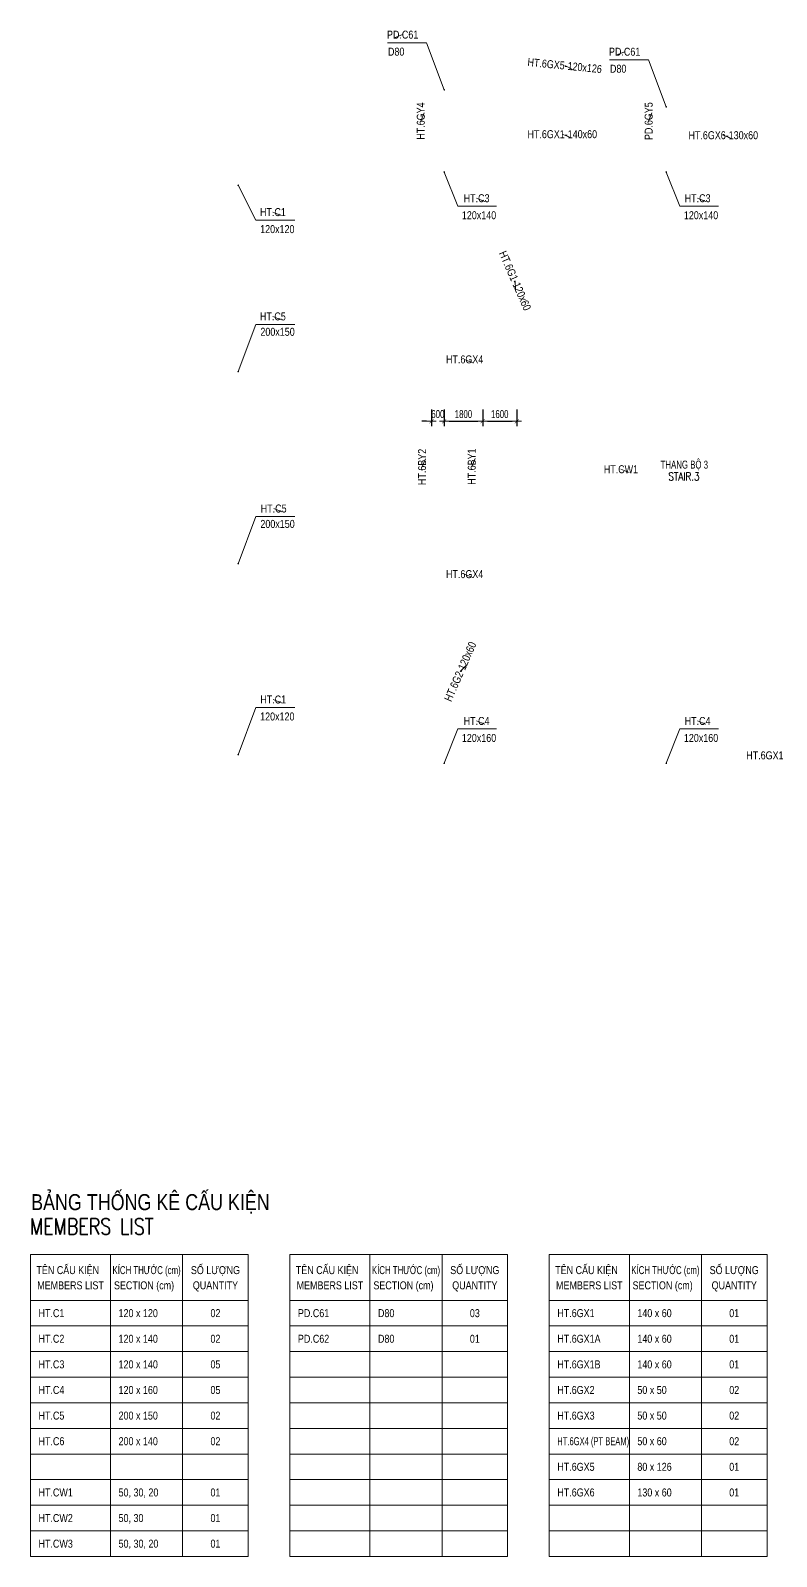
# Model space of a CAD drawing. Header units: millimetres. Extents: x 120969 to 201825, y -27310 to 49084.
# Drawn here: x 120969 to 155913, y -27310 to 44178 of the extents above; entities that cross this region are included whole.
import ezdxf
from ezdxf.enums import TextEntityAlignment as Align

# ---------------------------------------------------------------- set-up
doc = ezdxf.new("R2010")
doc.units = ezdxf.units.MM
doc.layers.get('Defpoints').update_dxf_attribs({"color": 151, "lineweight": 9})
for name, color, linetype, lineweight in [('$0$NDC_S_ANNO', 7, 'Continuous', 20), ('$0$NDC_S_DIM', 1, 'Continuous', 15), ('NDC_S_BEAM NAME', 7, 'Continuous', 9), ('NDC_S_COLUMN NAME', 7, 'Continuous', 9), ('NDC_S_DIM', 1, 'Continuous', 15), ('NDC_S_ENG TITLE', 3, 'Continuous', 20), ('NDC_S_LEADER', 1, 'Continuous', 15), ('NDC_S_VN TEXT', 7, 'Continuous', 20), ('NDC_Table', 3, 'Continuous', 20)]:
    doc.layers.add(name, color=color, linetype=linetype, lineweight=lineweight)
doc.styles.add('$0$ARIAL', font='arial.ttf', dxfattribs={"width": 0.8})
doc.styles.add('$0$NDC_DIM', font='', dxfattribs={"width": 0.75})
doc.styles.add('NDC_BAR 2', font='romans.shx', dxfattribs={"width": 0.8})
doc.styles.add('NDC_DIM', font='', dxfattribs={"width": 0.75})
doc.styles.add('NDC_EN TXT', font='romans.shx', dxfattribs={"width": 0.8})
doc.styles.add('NDC_VIE TXT', font='arial.ttf', dxfattribs={"width": 0.8})
doc.styles.get('$0$NDC_DIM').set_extended_font_data('Dotum')
doc.styles.get('NDC_DIM').set_extended_font_data('Dotum')
doc.dimstyles.new('$0$NDC_dim_iso', dxfattribs={"dimtxt": 2.5, "dimasz": 1, "dimexe": 1.5, "dimexo": 2.5, "dimgap": 1, "dimtad": 1, "dimdec": 0, "dimzin": 0, "dimdsep": 46, "dimtxsty": '$0$NDC_DIM', "dimblk": '$0$DIMMARK', "dimcen": 0.09, "dimdle": 1.2, "dimclrd": 1, "dimclre": 1, "dimclrt": 3, "dimadec": 0, "dimazin": 0, "dimtfac": 1, "dimtdec": 0, "dimtix": 1, "dimtofl": 0, "dimtmove": 0, "dimatfit": 3, "dimfxl": 8, "dimfxlon": 1, "dimtolj": 1, "dimtzin": 0, "dimarcsym": 0})
doc.dimstyles.new('NDC_dim_150', dxfattribs={"dimscale": 150, "dimtxt": 2.5, "dimasz": 1.5, "dimexe": 1.5, "dimexo": 2.5, "dimgap": 1, "dimtad": 1, "dimdec": 0, "dimzin": 0, "dimdsep": 46, "dimtxsty": 'NDC_DIM', "dimblk": 'DIMMARK', "dimcen": 0.09, "dimdle": 1.2, "dimclrd": 1, "dimclre": 1, "dimclrt": 3, "dimadec": 0, "dimazin": 0, "dimtfac": 1, "dimtdec": 0, "dimtix": 1, "dimtofl": 0, "dimtmove": 0, "dimatfit": 3, "dimfxl": 8, "dimfxlon": 1, "dimtolj": 1, "dimtzin": 0, "dimarcsym": 0})
doc.dimstyles.new('NDC_dim_200', dxfattribs={"dimscale": 200, "dimtxt": 2.5, "dimasz": 1.5, "dimexe": 1.5, "dimexo": 2.5, "dimgap": 1, "dimtad": 1, "dimdec": 0, "dimzin": 0, "dimdsep": 46, "dimtxsty": 'NDC_DIM', "dimblk": 'DIMMARK', "dimcen": 0.09, "dimdle": 1.2, "dimclrd": 1, "dimclre": 1, "dimclrt": 3, "dimadec": 0, "dimazin": 0, "dimtfac": 1, "dimtdec": 0, "dimtix": 1, "dimtofl": 0, "dimtmove": 0, "dimatfit": 3, "dimfxl": 6, "dimfxlon": 1, "dimtolj": 1, "dimtzin": 0, "dimarcsym": 0})

# ---------------------------------------------------------------- blocks, each defined once
blk = doc.blocks.new('$0$DIMMARK')
at = {"layer": '$0$NDC_S_DIM', "color": 1}
blk.add_line((-1.5, 0), (1, 0), dxfattribs=at)
at = {"layer": '$0$NDC_S_DIM', "color": 2, "const_width": 0.1}
blk.add_lwpolyline([(-0.42, -0.42), (0.42, 0.42)], dxfattribs=at)
blk = doc.blocks.new('DIMMARK')
at = {"layer": 'NDC_S_DIM', "color": 1}
blk.add_line((-1.5, 0), (1, 0), dxfattribs=at)
at = {"layer": 'NDC_S_DIM', "color": 2, "const_width": 0.1}
blk.add_lwpolyline([(-0.42, -0.42), (0.42, 0.42)], dxfattribs=at)
blk = doc.blocks.new('*D234')
at = {"layer": 'Defpoints', "color": 0, "ltscale": 100, "transparency": 16777216}
for p in [(139750, 26791), (140350, 26791), (140350, 25871)]:
    blk.add_point(p, dxfattribs=at)
at = {"layer": 'NDC_S_DIM', "color": 1, "lineweight": -2, "ltscale": 100, "transparency": 16777216}
for p, q in [((139525, 25871), (139300, 25871)), ((139750, 26416), (139750, 25646)), ((140350, 26416), (140350, 25646)), ((140575, 25871), (140800, 25871))]:
    blk.add_line(p, q, dxfattribs=at)
at = {"layer": 'NDC_S_DIM', "color": 1, "lineweight": -2, "ltscale": 100, "transparency": 16777216, "xscale": 225, "yscale": 225, "zscale": 225}
blk.add_blockref('DIMMARK', (139750, 25871), dxfattribs=at)
at = {"layer": 'NDC_S_DIM', "color": 1, "lineweight": -2, "ltscale": 100, "transparency": 16777216, "xscale": 225, "yscale": 225, "zscale": 225, "rotation": 180}
blk.add_blockref('DIMMARK', (140350, 25871), dxfattribs=at)
at = {"layer": 'NDC_S_DIM', "color": 3, "ltscale": 100, "transparency": 16777216, "insert": (140050, 26208), "char_height": 375, "attachment_point": 5, "style": 'NDC_DIM'}
blk.add_mtext('\\A1;600', dxfattribs=at)
blk = doc.blocks.new('*D235')
at = {"layer": 'Defpoints', "color": 0, "ltscale": 100, "transparency": 16777216}
for p in [(140350, 26791), (142150, 26791), (142150, 25871)]:
    blk.add_point(p, dxfattribs=at)
at = {"layer": 'NDC_S_DIM', "color": 1, "lineweight": -2, "ltscale": 100, "transparency": 16777216}
for p, q in [((140350, 26416), (140350, 25646)), ((140575, 25871), (141925, 25871)), ((142150, 26416), (142150, 25646))]:
    blk.add_line(p, q, dxfattribs=at)
at = {"layer": 'NDC_S_DIM', "color": 1, "lineweight": -2, "ltscale": 100, "transparency": 16777216, "xscale": 225, "yscale": 225, "zscale": 225, "rotation": 180}
blk.add_blockref('DIMMARK', (140350, 25871), dxfattribs=at)
at = {"layer": 'NDC_S_DIM', "color": 1, "lineweight": -2, "ltscale": 100, "transparency": 16777216, "xscale": 225, "yscale": 225, "zscale": 225}
blk.add_blockref('DIMMARK', (142150, 25871), dxfattribs=at)
at = {"layer": 'NDC_S_DIM', "color": 3, "ltscale": 100, "transparency": 16777216, "insert": (141250, 26208), "char_height": 375, "attachment_point": 5, "style": 'NDC_DIM'}
blk.add_mtext('\\A1;1800', dxfattribs=at)
blk = doc.blocks.new('*D236')
at = {"layer": 'Defpoints', "color": 0, "ltscale": 100, "transparency": 16777216}
for p in [(142150, 26791), (143750, 26791), (143750, 25871)]:
    blk.add_point(p, dxfattribs=at)
at = {"layer": 'NDC_S_DIM', "color": 1, "lineweight": -2, "ltscale": 100, "transparency": 16777216}
for p, q in [((142150, 26416), (142150, 25646)), ((142375, 25871), (143525, 25871)), ((143750, 26416), (143750, 25646))]:
    blk.add_line(p, q, dxfattribs=at)
at = {"layer": 'NDC_S_DIM', "color": 1, "lineweight": -2, "ltscale": 100, "transparency": 16777216, "xscale": 225, "yscale": 225, "zscale": 225, "rotation": 180}
blk.add_blockref('DIMMARK', (142150, 25871), dxfattribs=at)
at = {"layer": 'NDC_S_DIM', "color": 1, "lineweight": -2, "ltscale": 100, "transparency": 16777216, "xscale": 225, "yscale": 225, "zscale": 225}
blk.add_blockref('DIMMARK', (143750, 25871), dxfattribs=at)
at = {"layer": 'NDC_S_DIM', "color": 3, "ltscale": 100, "transparency": 16777216, "insert": (142950, 26208), "char_height": 375, "attachment_point": 5, "style": 'NDC_DIM'}
blk.add_mtext('\\A1;1600', dxfattribs=at)
blk = doc.blocks.new('*U10')
at = {"layer": '$0$NDC_S_ANNO', "ltscale": 0.8, "style": '$0$ARIAL', "width": 0.8, "flags": 1}
blk.add_attdef('CHU_THICH', text='', height=2.5, dxfattribs=at).set_placement((0, 0), align=Align.MIDDLE_CENTER)
at = {"layer": '$0$NDC_S_ANNO', "ltscale": 0.8, "style": '$0$ARIAL', "width": 0.8}
blk.add_attdef('TEN', text='', height=2.5, dxfattribs=at).set_placement((-2.58, 1.03), align=Align.MIDDLE_CENTER)
at = {"layer": 'Defpoints'}
blk.add_leader([(0, 0), (-2.58, 1.03)], dimstyle='$0$NDC_dim_iso', override={"dimgap": 0.625, "dimtad": 0}, dxfattribs=at)
blk = doc.blocks.new('Name col F6-F8')
at = {"layer": 'NDC_S_COLUMN NAME'}
ref = blk.add_blockref('*U10', (7464, 34931), dxfattribs=dict(at, xscale=-150, yscale=150, zscale=150))
ref.add_attrib('TEN', 'PD.C61', dxfattribs={"layer": '$0$NDC_S_ANNO', "ltscale": 0.8, "height": 375, "style": '$0$ARIAL', "width": 0.8}).set_placement((7850, 35085), align=Align.MIDDLE_CENTER)
ref = blk.add_blockref('*U10', (17864, 34131), dxfattribs=dict(at, xscale=-150, yscale=150, zscale=150))
ref.add_attrib('TEN', 'PD.C61', dxfattribs={"layer": '$0$NDC_S_ANNO', "ltscale": 0.8, "height": 375, "style": '$0$ARIAL', "width": 0.8}).set_placement((18250, 34285), align=Align.MIDDLE_CENTER)
ref = blk.add_blockref('*U10', (28264, 32594), dxfattribs=dict(at, xscale=-150, yscale=150, zscale=150))
ref.add_attrib('TEN', 'PD.C62', dxfattribs={"layer": '$0$NDC_S_ANNO', "ltscale": 0.8, "height": 375, "style": '$0$ARIAL', "width": 0.8}).set_placement((28650, 32748), align=Align.MIDDLE_CENTER)
at = {"layer": 'NDC_S_COLUMN NAME', "xscale": 150, "yscale": 150, "zscale": 150}
for p, values in [((11702, 27267), {'TEN': 'HT.C3'}), ((22056, 27267), {'TEN': 'HT.C3'}), ((32489, 27267), {'TEN': 'HT.C3'}), ((42867, 27267), {'TEN': 'HT.C3'}), ((50009, 27267), {'TEN': 'HT.C3'}), ((2162, 26617), {'TEN': 'HT.C1'}), ((63645, 26176), {'TEN': 'HT.C2'}), ((2158, 21731), {'TEN': 'HT.C5'}), ((63642, 21290), {'TEN': 'HT.C6'}), ((2196, 12731), {'TEN': 'HT.C5'}), ((63679, 12290), {'TEN': 'HT.C6'}), ((2174, 3784), {'TEN': 'HT.C1'}), ((63658, 3343), {'TEN': 'HT.C2'}), ((11702, 2778), {'TEN': 'HT.C4'}), ((22056, 2778), {'TEN': 'HT.C4'}), ((32489, 2778), {'TEN': 'HT.C4'}), ((42867, 2778), {'TEN': 'HT.C4'}), ((50009, 2778), {'TEN': 'HT.C4'})]:
    blk.add_blockref('*U10', p, dxfattribs=at).add_auto_attribs(values)
at = {"layer": 'NDC_S_COLUMN NAME', "style": 'NDC_VIE TXT', "width": 0.8}
for s, p in [('D80', (7163, 34101)), ('D80', (17563, 33301)), ('D80', (27963, 31764)), ('120x140', (10625, 26437)), ('120x140', (21025, 26437)), ('120x140', (31425, 26437)), ('120x140', (41825, 26437)), ('120x140', (48991, 26437)), ('120x120', (1176, 25787)), ('120x140', (62660, 25346)), ('200x150', (1187, 20976)), ('200x140', (62671, 20460)), ('200x150', (1187, 11976)), ('200x140', (62671, 11460)), ('120x120', (1175, 2955)), ('120x140', (62659, 2513)), ('120x160', (10625, 1949)), ('120x160', (21025, 1949)), ('120x160', (31425, 1949)), ('120x160', (41825, 1949)), ('120x160', (48991, 1949))]:
    blk.add_text(s, height=375, dxfattribs=at).set_placement(p)
at = {"layer": 'NDC_S_LEADER', "ltscale": 100}
for points in [[(9800, 32500), (8969, 34708), (7146, 34708)], [(20200, 31700), (19369, 33908), (17546, 33908)], [(30600, 30163), (29769, 32371), (27946, 32371)], [(9800, 28650), (10431, 27044), (12254, 27044)], [(20200, 28650), (20831, 27044), (22654, 27044)], [(30600, 28650), (31231, 27044), (33054, 27044)], [(41000, 28650), (41631, 27044), (43454, 27044)], [(51400, 28650), (50769, 27044), (48946, 27044)], [(150, 28028), (981, 26394), (2804, 26394)], [(61050, 28028), (62215, 25953), (64288, 25953)], [(150, 19300), (981, 21508), (2804, 21508)], [(61050, 19300), (62215, 21067), (64288, 21067)], [(150, 10300), (981, 12508), (2804, 12508)], [(61050, 10300), (62215, 12067), (64288, 12067)], [(150, 1353), (981, 3562), (2804, 3562)], [(61050, 1353), (62215, 3120), (64288, 3120)], [(9800, 950), (10431, 2556), (12254, 2556)], [(20200, 950), (20831, 2556), (22654, 2556)], [(30600, 950), (31231, 2556), (33054, 2556)], [(41000, 950), (41631, 2556), (43454, 2556)], [(51400, 950), (50769, 2556), (48946, 2556)]]:
    blk.add_leader(points, dimstyle='NDC_dim_200', override={"dimgap": 1, "dimtad": 0, "dimldrblk": 'DotSmall'}, dxfattribs=at)

msp = doc.modelspace()

# ---------------------------------------------------------------- linework, layer by layer
at = {"layer": 'NDC_Table'}
for p, q in [((120969.1, -13165.8), (120969.1, -27310)), ((120969.1, -13165.8), (131169.1, -13165.8)), ((124719.1, -13165.8), (124719.1, -27310)), ((128094.1, -13165.8), (128094.1, -27310)), ((131169.1, -13165.8), (131169.1, -27310)), ((133120.1, -13165.8), (133120.1, -27310)), ((133120.1, -13165.8), (143320.1, -13165.8)), ((136870.1, -13165.8), (136870.1, -27310)), ((140245.1, -13165.8), (140245.1, -27310)), ((143320.1, -13165.8), (143320.1, -27310)), ((145271, -13165.8), (145271, -27310)), ((145271, -13165.8), (155471, -13165.8)), ((149021, -13165.8), (149021, -27310)), ((152396, -13165.8), (152396, -27310)), ((155471, -13165.8), (155471, -27310)), ((120969.1, -15310), (131169.1, -15310)), ((133120.1, -15310), (143320.1, -15310)), ((145271, -15310), (155471, -15310)), ((120969.1, -16510), (131169.1, -16510)), ((133120.1, -16510), (143320.1, -16510)), ((145271, -16510), (155471, -16510)), ((120969.1, -17710), (131169.1, -17710)), ((133120.1, -17710), (143320.1, -17710)), ((145271, -17710), (155471, -17710)), ((120969.1, -18910), (131169.1, -18910)), ((133120.1, -18910), (143320.1, -18910)), ((145271, -18910), (155471, -18910)), ((120969.1, -20110), (131169.1, -20110)), ((133120.1, -20110), (143320.1, -20110)), ((145271, -20110), (155471, -20110)), ((120969.1, -21310), (131169.1, -21310)), ((133120.1, -21310), (143320.1, -21310)), ((145271, -21310), (155471, -21310)), ((120969.1, -22510), (131169.1, -22510)), ((133120.1, -22510), (143320.1, -22510)), ((145271, -22510), (155471, -22510)), ((120969.1, -23710), (131169.1, -23710)), ((133120.1, -23710), (143320.1, -23710)), ((145271, -23710), (155471, -23710)), ((120969.1, -24910), (131169.1, -24910)), ((133120.1, -24910), (143320.1, -24910)), ((145271, -24910), (155471, -24910)), ((120969.1, -26110), (131169.1, -26110)), ((133120.1, -26110), (143320.1, -26110)), ((145271, -26110), (155471, -26110)), ((120969.1, -27310), (131169.1, -27310)), ((133120.1, -27310), (143320.1, -27310)), ((145271, -27310), (155471, -27310))]:
    msp.add_line(p, q, dxfattribs=at)

# ---------------------------------------------------------------- block references
at = {"layer": 'NDC_S_BEAM NAME', "xscale": 150, "yscale": 150, "zscale": 150}
for p, rotation, values in [((146362.6, 42344.3), 354.4459261384169, {'TEN': 'HT.6GX5-120x126'}), ((139403.5, 40322.9), 90, {'TEN': 'HT.6GY4'}), ((150078.9, 40318.8), 90, {'TEN': 'PD.6GY5'}), ((143681.2, 32041.7), 293.6129511881273, {'TEN': 'HT.6G1-120x60'}), ((139464.2, 24119.8), 90, {'TEN': 'HT.6BY2'}), ((141791, 24134.5), 90, {'TEN': 'HT.6BY1'}), ((141395.2, 14440.4), 66.38704881129009, {'TEN': 'HT.6G2-120x60'})]:
    msp.add_blockref('*U10', p, dxfattribs=dict(at, rotation=rotation)).add_auto_attribs(values)
for p, values in [((146264.9, 39167.2), {'TEN': 'HT.6GX1-140x60'}), ((153806.7, 39118.3), {'TEN': 'HT.6GX6-130x60'}), ((141691.6, 28617.2), {'TEN': 'HT.6GX4'}), ((149013.2, 23470.3), {'TEN': 'HT.CW1'}), ((141691.6, 18556.3), {'TEN': 'HT.6GX4'}), ((156653.8, 10067.2), {'TEN': 'HT.6GX1B-140x60'})]:
    msp.add_blockref('*U10', p, dxfattribs=at).add_auto_attribs(values)
at = {"layer": 'NDC_S_VN TEXT'}
msp.add_blockref('Name col F6-F8', (130550, 8900), dxfattribs=at)

# ---------------------------------------------------------------- texts
at = {"layer": 'NDC_S_ENG TITLE', "style": 'NDC_EN TXT', "width": 0.8}
msp.add_text('MEMBERS LIST', height=750, dxfattribs=at).set_placement((120947.1, -12225.5))
at = {"layer": 'NDC_S_VN TEXT'}
for s, style, width, p in [('THANG BỘ 3', 'NDC_VIE TXT', 0.7, (150486.1, 23653.7)), ('STAIR.3', 'NDC_BAR 2', 0.8, (150853.9, 23100.6))]:
    msp.add_text(s, height=375, dxfattribs=dict(at, style=style, width=width)).set_placement(p)
at = {"layer": 'NDC_S_VN TEXT', "style": 'NDC_VIE TXT', "width": 0.8}
msp.add_text('BẢNG THỐNG KÊ CẤU KIỆN', height=750, dxfattribs=at).set_placement((120997.4, -10334.4), align=Align.TOP_LEFT)
at = {"layer": 'NDC_S_VN TEXT', "style": 'NDC_VIE TXT'}
for s, width, p in [('TÊN CẤU KIỆN', 0.8, (122712.8, -13893.7)), ('KÍCH THƯỚC (cm)', 0.7, (126406.6, -13893.7)), ('SỐ LƯỢNG', 0.8, (129631.6, -13893.7)), ('TÊN CẤU KIỆN', 0.8, (134863.8, -13893.7)), ('KÍCH THƯỚC (cm)', 0.7, (138557.6, -13893.7)), ('SỐ LƯỢNG', 0.8, (141782.6, -13893.7)), ('TÊN CẤU KIỆN', 0.8, (147014.7, -13893.7)), ('KÍCH THƯỚC (cm)', 0.7, (150708.5, -13893.7)), ('SỐ LƯỢNG', 0.8, (153933.5, -13893.7)), ('MEMBERS LIST', 0.8, (122844.1, -14607.1)), ('SECTION (cm)', 0.8, (126287.7, -14607.1)), ('QUANTITY', 0.8, (129631.6, -14607.1)), ('MEMBERS LIST', 0.8, (134995.1, -14607.1)), ('SECTION (cm)', 0.8, (138438.7, -14607.1)), ('QUANTITY', 0.8, (141782.6, -14607.1)), ('MEMBERS LIST', 0.8, (147146, -14607.1)), ('SECTION (cm)', 0.8, (150580.5, -14607.1)), ('QUANTITY', 0.8, (153933.5, -14607.1)), ('02', 0.8, (129631.6, -15910)), ('03', 0.8, (141782.6, -15910)), ('01', 0.8, (153933.5, -15910)), ('02', 0.8, (129631.6, -17110)), ('01', 0.8, (141782.6, -17110)), ('01', 0.8, (153933.5, -17110)), ('05', 0.8, (129631.6, -18310)), ('01', 0.8, (153933.5, -18310)), ('05', 0.8, (129631.6, -19510)), ('02', 0.8, (153933.5, -19510)), ('02', 0.8, (129631.6, -20710)), ('02', 0.8, (153933.5, -20710)), ('02', 0.8, (129631.6, -21910)), ('02', 0.8, (153933.5, -21910)), ('01', 0.8, (153933.5, -23110)), ('01', 0.8, (129631.6, -24310)), ('01', 0.8, (153933.5, -24310)), ('01', 0.8, (129631.6, -25510)), ('01', 0.8, (129631.6, -26710))]:
    msp.add_text(s, height=375, dxfattribs=dict(at, width=width)).set_placement(p, align=Align.MIDDLE_CENTER)
for s, width, p in [('HT.C1', 0.8, (121344.1, -15910)), ('120 x 120', 0.8, (125094.1, -15910)), ('PD.C61', 0.8, (133495.1, -15910)), ('D80', 0.8, (137245.1, -15910)), ('HT.6GX1', 0.8, (145646, -15910)), ('140 x 60', 0.8, (149396, -15910)), ('HT.C2', 0.8, (121344.1, -17110)), ('120 x 140', 0.8, (125094.1, -17110)), ('PD.C62', 0.8, (133495.1, -17110)), ('D80', 0.8, (137245.1, -17110)), ('HT.6GX1A', 0.8, (145646, -17110)), ('140 x 60', 0.8, (149396, -17110)), ('HT.C3', 0.8, (121344.1, -18310)), ('120 x 140', 0.8, (125094.1, -18310)), ('HT.6GX1B', 0.8, (145646, -18310)), ('140 x 60', 0.8, (149396, -18310)), ('HT.C4', 0.8, (121344.1, -19510)), ('120 x 160', 0.8, (125094.1, -19510)), ('HT.6GX2', 0.8, (145646, -19510)), ('50 x 50', 0.8, (149396, -19510)), ('HT.C5', 0.8, (121344.1, -20710)), ('200 x 150', 0.8, (125094.1, -20710)), ('HT.6GX3', 0.8, (145646, -20710)), ('50 x 50', 0.8, (149396, -20710)), ('HT.C6', 0.8, (121344.1, -21910)), ('200 x 140', 0.8, (125094.1, -21910)), ('HT.6GX4 (PT BEAM)', 0.65, (145646, -21910)), ('50 x 60', 0.8, (149396, -21910)), ('HT.6GX5', 0.8, (145646, -23110)), ('HT.CW1', 0.8, (121344.1, -24310)), ('50, 30, 20', 0.8, (125094.1, -24310)), ('HT.6GX6', 0.8, (145646, -24310)), ('130 x 60', 0.8, (149396, -24310)), ('HT.CW2', 0.8, (121344.1, -25510)), ('50, 30', 0.8, (125094.1, -25510)), ('HT.CW3', 0.8, (121344.1, -26710)), ('50, 30, 20', 0.8, (125094.1, -26710))]:
    msp.add_text(s, height=375, dxfattribs=dict(at, width=width)).set_placement(p, align=Align.MIDDLE_LEFT)
at = {"layer": 'NDC_S_VN TEXT', "color": 1, "style": 'NDC_VIE TXT', "width": 0.8}
msp.add_text('80 x 126', height=375, dxfattribs=at).set_placement((149396, -23110), align=Align.MIDDLE_LEFT)

# ---------------------------------------------------------------- dimensions: what is measured, and where the dimension line sits
at = {"layer": 'NDC_S_DIM', "ltscale": 100}
for base, p1, p2, picture, middle in [((140350, 25870.6), (139750, 26791), (140350, 26791), '*D234', (140050, 26208.3)), ((142150, 25870.6), (140350, 26791), (142150, 26791), '*D235', (141250, 26208.3)), ((143750, 25870.6), (142150, 26791), (143750, 26791), '*D236', (142950, 26208.3))]:
    dim = msp.add_linear_dim(base=base, p1=p1, p2=p2, dimstyle='NDC_dim_150', dxfattribs=at)
    dim.commit()
    dim.dimension.update_dxf_attribs({"geometry": picture, "text_midpoint": middle})

doc.saveas('drawing.dxf')
